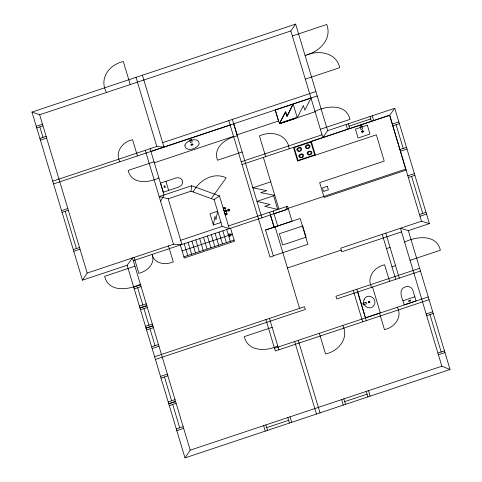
<?xml version="1.0" encoding="UTF-8"?>
<svg xmlns="http://www.w3.org/2000/svg" width="482" height="482" viewBox="0 0 482 482"><rect width="100%" height="100%" fill="white"/><g stroke="black" fill="none" stroke-linecap="round" stroke-linejoin="round"><path stroke-width="0.72" d="M191.685 185.763L159.174 196.608L168.188 198.777L190.98 191.173L191.685 185.763L219.479 195.915L229.312 228.661L222.178 226.42L180.648 240.277M213.375 225.004L214.948 216.304L215.972 219.726L217.611 211.23L210.001 213.767L213.375 225.004L220.985 222.461M293.05 104.202L286.923 116.481L285.525 111.818L279.313 123.802M297.298 117.698L303.377 105.492L304.775 110.143L310.992 98.087L275.33 109.986L279.433 123.657L315.101 111.764M279.433 123.657L285.669 111.752L287.049 116.355L293.164 104.04L297.267 117.71M160.59 201.313L164.001 194.993L150.101 148.697M295.647 24.1L290.839 30.969L322.844 137.545L327.646 130.676L295.647 24.1L31.969 112.065L82.446 280.163L87.188 273.065L173.49 244.272L181.907 244.476L168.188 198.777M190.191 450.152L132.478 257.954L127.146 265.251L184.998 457.9L190.191 450.152L441.849 366.2L450.031 369.483L408.332 230.625L400.428 228.251L441.849 366.2M193.119 191.957C199.319 180.286 213.122 171.755 226.191 177.798L211.303 198.596M293.472 147.39L297.575 161.066L315.409 155.114L311.3 141.443L389.655 115.258L394.758 108.287L429.39 223.606L408.332 230.625M190.98 191.173L214.129 199.626L219.479 195.915M305.064 55.472C318.608 52.249 332.496 39.476 326.742 24.486L292.339 35.963M228.793 120.621L270.028 257.123L273.372 256.008L265.564 230.016L292.05 221.214L287.549 206.224L228.492 225.925M274.017 213.767L287.133 209.369L286.314 206.633M31.969 112.065L39.651 114.764L290.839 30.969M36.234 126.254L42.476 124.169M36.746 127.965L42.988 125.88M39.886 138.412L46.121 136.334M40.398 140.123L46.64 138.039M305.305 79.15L339.714 67.673C336.605 52.779 318.957 49.797 306.715 54.924M162.663 142.678L315.903 91.562M52.725 181.184L156.777 146.474L163.982 147.076L142.407 75.222M53.55 183.919L317.222 95.954M150.932 151.475L230.131 125.055M154.035 161.801L128.134 170.441C131.399 184.576 148.709 182.943 158.885 177.954M154.33 162.796L233.529 136.376M237.289 135.852C226.221 138.105 212.683 147.275 217.503 160.229L242.139 152.011M314.981 111.36C326.416 105.745 346.209 103.299 349.98 119.403L320.361 129.284M280.199 123.253L296.424 117.843M61.563 210.61L67.805 208.525M62.076 212.321L68.317 210.236M165.935 181.31L160.59 183.094L163.326 192.21L176.328 187.872C186.588 185.95 183.305 174.249 173.598 178.78L165.935 181.31L168.67 190.426M327.646 130.676L394.758 108.287M241.151 161.789L322.024 134.809M349.046 126.17L370.724 118.94M241.976 164.525L389.661 115.252L421.479 221.226L429.39 223.606M392.318 124.103L398.855 121.922M392.83 125.814L399.367 123.633M315.421 155.156L376.346 134.833L384.232 161.102L319.674 182.636L324.127 197.451L406.013 170.134L389.655 115.258M252.887 187.799L270.739 181.841M73.264 249.568L79.5 247.489M73.776 251.279L80.018 249.194M399.94 149.498L406.483 147.317M223.461 208.622L225.275 208.019M400.458 151.209L406.995 149.028M224.226 211.176L226.787 210.321L228.492 209.068L229.649 209.628L229.751 210.2L229.052 210.935L226.968 210.941L224.413 211.791M225.178 214.345L226.986 213.719M286.941 208.73L405.82 169.068M133.303 260.69L287.133 209.369M82.446 280.163L127.146 265.251M134.96 266.215L104.636 276.337C108.522 292.791 128.784 289.905 140.37 284.229M182.124 250.929L232.348 234.174M407.832 175.767L414.369 173.586M408.344 177.478L414.882 175.297M183.883 256.81L234.113 240.048M265.564 230.016L300.147 218.479L307.902 244.296L273.318 255.834M133.725 287.158L140.563 284.874M134.243 288.869L141.075 286.585M139.419 306.112L146.257 303.829M139.931 307.817L146.769 305.54M419.473 214.538L426.01 212.357M140.003 308.052L146.841 305.775M419.985 216.249L426.522 214.068M140.515 309.763L147.353 307.48M421.479 221.226L340.69 248.182L341.786 251.827L401.518 231.896M287.453 268.01L341.256 250.062M145.48 326.296L152.318 324.018M145.992 328.007L152.83 325.73M146.064 328.242L152.902 325.965M404.579 242.091C416.249 236.367 436.511 233.734 440.385 250.212L410.055 260.328M386.504 248.622L390.071 247.429M146.576 329.953L153.415 327.67M151.631 346.781L158.47 344.503M391.968 266.829L395.535 265.636M152.143 348.492L158.982 346.209M154.614 356.716L304.528 306.709L305.353 309.438L155.433 359.452M419.647 268.305L335.96 296.219L336.779 298.954L420.467 271.041M272.149 327.326L244.314 336.617C247.73 351.92 266.353 351.45 277.74 345.937M160.524 376.394L167.356 374.11M161.036 378.099L167.875 375.821M402.952 300.762C401.12 296.557 398.879 289.122 404.934 287.055C408.206 285.392 412.327 287.344 413.08 290.923L416.074 300.895L404.187 304.859L402.958 300.762L414.839 296.798M274.505 348.245L428.251 296.954M429.07 299.69L275.33 350.98L265.901 319.59M426.16 313.957L432.703 311.776M168.194 401.934L175.026 399.656M426.672 315.668L433.21 313.487M168.706 403.645L175.544 401.361M168.778 403.88L175.617 401.602M169.29 405.591L176.129 403.307M176.304 428.956L183.142 426.672M176.816 430.661L183.654 428.384M437.909 353.089L444.446 350.908M438.427 354.794L444.964 352.613M266.679 427.642L288.628 420.322M344.672 401.62L367.085 394.149M184.998 457.9L450.031 369.483M252.911 187.787L266.775 190.637L260.714 192.661L274.8 195.361L256.972 201.38L270.053 204.537L264.702 206.32L277.813 209.471M152.113 254.412C154.138 263.997 165.633 265.287 173.267 261.865L168.489 245.941M270.366 214.96L274.156 227.281L269.625 212.201M396.096 124.724L403.211 148.408M411.61 176.388L422.738 213.448M372.231 115.807L373.671 120.59M429.944 314.577L441.181 351.999M370.001 116.548L371.441 121.331M385.781 233.137L399.283 278.108M382.214 234.33L395.716 279.295M348.329 123.778L349.763 128.561M346.1 124.519L347.54 129.309M389.595 281.337L384.624 264.799C374.532 266.811 366.266 277.271 371.592 287.344M397.373 307.257C402.663 317.234 394.487 327.615 384.467 329.61L379.545 313.204M372.532 287.031L380.292 312.89L365.464 317.837L357.698 291.978M356.837 289.254L366.26 320.644M353.27 290.447L362.693 321.831M368.489 390.667L370.134 396.138M366.26 391.414L367.905 396.879M342.792 325.464C349.305 338.43 338.256 351.378 325.567 353.993L319.349 333.285M289.152 148.787C287.308 133.948 271.384 130.526 259.449 135.882L265.678 156.614M275.174 110.017L278.476 121.006L237.102 134.809L233.8 123.82M343.853 398.885L345.498 404.356M341.624 399.632L343.262 405.103M263.371 157.385L278.909 209.104M273.619 195.825L277.722 209.501M273.192 211.014L277.722 226.088M275.126 226.956L299.569 308.36M232.354 119.428L261.895 217.792M298.238 340.328L320.018 412.857M294.671 341.521L316.451 414.05M269.468 318.403L278.897 349.787M290.037 416.84L291.682 422.31M226.606 210.381L226.787 211.002M226.04 210.574L225.052 207.29L223.244 207.893L225.401 215.099L227.215 214.49L226.227 211.188M287.808 417.587L289.447 423.057M230.589 228.299L234.475 241.241L184.245 258.003L180.358 245.055M226.721 229.589L230.251 241.337M214.129 199.626L222.178 226.42M222.859 230.878L226.389 242.627M218.997 232.167L222.521 243.916M215.129 233.457L218.659 245.205M211.267 234.746L214.797 246.495M265.859 424.907L267.498 430.378M207.405 236.035L210.929 247.784M263.63 425.648L265.275 431.119M203.543 237.325L207.067 249.073M199.675 238.608L203.205 250.363M195.812 239.897L199.343 251.652M191.95 241.187L195.475 252.942M188.082 242.476L191.613 254.231M136.02 77.349L156.777 146.474M184.22 243.765L187.751 255.52M130.23 84.549L123.314 61.503C109.077 64.654 98.912 78.439 106.426 92.49M145.275 150.312L173.49 244.272M137.436 155.933L132.568 139.726C122.675 141.69 114.632 151.951 119.861 161.795M134.092 257.418L138.876 273.336C146.811 271.336 155.228 264.19 152.342 255.189M137.659 287.73L142.835 304.973M143.931 308.625L148.896 325.157M149.992 328.814L155.047 345.642M164.452 376.96L171.61 400.795M172.707 404.446L179.726 427.811M39.651 114.764L87.188 273.065M39.867 126.923L43.006 137.37M65.197 211.279L76.385 248.531M296.912 149.474C296.659 152.276 301.352 151.818 301.72 149.432C301.979 146.624 297.286 147.082 296.912 149.474M297.514 149.468C300.901 155.21 302.913 143.678 297.514 149.468M298.828 155.855C298.575 158.656 303.268 158.204 303.636 155.813C303.895 153.005 299.202 153.463 298.828 155.855M299.436 155.873C302.823 161.609 304.841 150.083 299.436 155.873M305.239 146.697C304.979 149.498 309.673 149.046 310.047 146.655C310.3 143.847 305.612 144.305 305.239 146.697M305.835 146.691C309.227 152.433 311.239 140.901 305.835 146.691M307.142 153.053C306.889 155.855 311.583 155.403 311.956 153.011C312.209 150.209 307.516 150.661 307.142 153.053M307.745 153.047C311.131 158.789 313.149 147.263 307.745 153.047M226.136 213.622C226.353 214.388 225.419 213.586 226.136 213.622M184.937 145.124C184.757 152.439 197.493 149.209 199.138 143.973C199.319 136.659 186.576 139.888 184.937 145.124M224.383 208.32L224.305 208.718L224.383 208.32M369.736 301.985L369.314 302.569L368.76 302.112L369.182 301.527L369.736 301.985M368.495 301.63L368.863 302.847L370.001 302.467L369.634 301.25L368.495 301.63M229.324 210.001C228.974 212.761 227.865 207.079 229.324 210.001M364.302 299.292C360.663 305.552 371.11 311.794 374.195 304.805C377.834 298.545 367.392 292.315 364.302 299.292M361.759 131.152L361.669 131.96L362.723 132.327L363.747 131.267L362.609 130.61L361.759 131.152M362.151 131.291L362.096 131.749L362.699 131.96L363.283 131.351L362.633 130.984L362.151 131.291M191.131 144.359L190.98 145.028L192.035 145.251L193.162 144.299L192.041 143.847L191.131 144.359M191.517 144.437L191.432 144.823L192.035 144.949L192.68 144.407L191.517 144.437M232.053 234.276L229.492 236.632L228.673 233.897L232.053 234.276M191.499 139.322L189.625 139.949L190.39 142.497L192.264 141.871L191.499 139.322M295.46 118.012L280.783 122.91L280.898 123.296L295.58 118.397L295.46 118.012M164.862 185.889L163.964 186.185L164.398 187.637L165.302 187.335L164.862 185.889M310.842 142.1L294.201 147.649L298.033 160.41L314.674 154.861L310.842 142.1M361.723 125.718L359.94 126.314L360.898 129.501L362.681 128.911L361.723 125.718M367.308 125.175L355.433 129.134L358.096 138.015L369.971 134.05L367.308 125.175M327.32 186.281L322.494 187.89L323.561 191.438L328.387 189.83L327.32 186.281M302.714 225.974L279.325 233.776L282.693 244.989L306.082 237.186L302.714 225.974M366.037 302.31L362.813 303.383L363.259 304.865L366.483 303.787L366.037 302.31M410.357 300.166L408.465 300.798L408.67 301.485L410.562 300.858L410.357 300.166"/></g></svg>
